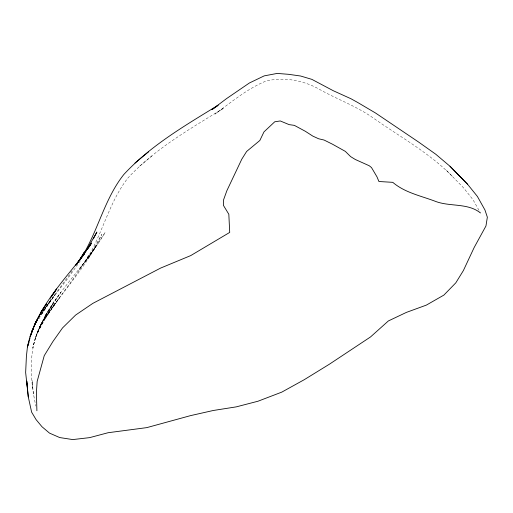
<?xml version="1.0" encoding="UTF-8"?>
<svg xmlns="http://www.w3.org/2000/svg" width="513" height="513" viewBox="0 0 513 513"><rect width="100%" height="100%" fill="white"/><g stroke="black" fill="none" stroke-linecap="round" stroke-linejoin="round"><path stroke-width="0.38" stroke-dasharray="2.56 1.92" d="M39.001 318.727L44.894 308.268L51.114 299.406L41.521 313.616M41.713 313.616L44.496 308.941L43.605 310.237M80.426 260.655L68.248 277.828L44.894 308.268L72.872 269.96M41.463 314.322L54.955 294.802L41.47 314.334M452.056 176.074C428.894 152.457 399.409 136.529 372.605 117.541C356.298 106.191 337.612 99.471 320.381 89.865C304.209 80.445 284.099 76.565 265.817 81.105C246.99 88.909 231.273 102.234 214.921 114.098L223.873 107.987C190.272 128.878 155.125 148.616 127.974 177.953C108.198 203.219 102.247 235.974 84.587 262.573L89.115 254.698C80.047 269.703 69.813 283.945 59.309 297.963C51.229 309.249 41.681 319.965 37.007 333.238C28.446 356.618 30.62 382.217 35.852 406.065M151.97 155.99L138.632 166.981M446.374 170.278L463.277 187.546L472.909 199.538L480.11 212.299M32.8 387.533L32.12 380.563L33.589 395.921M35.333 337.984L32.8 347.955C43.502 302.125 82.343 271.634 105.171 232.383L89.07 256.673L79.258 269.582L96.239 245.83L87.851 258.732L101.741 234.396C85.697 270.896 54.416 297.636 37.007 333.238L49.383 311.276L55.468 302.574L40.707 324.453L35.333 337.984L46.125 314.732L39.539 327.14L35.333 337.984M45.336 315.412L39.539 327.14L52.897 303.978L45.336 315.412L52.929 302.978L60.919 292.237L45.336 315.412M54.513 304.78L44.83 318.951L59.309 297.963L54.513 304.78"/><path stroke-width="0.77" d="M30.01 337.984L27.445 346.929L26.407 356.266L25.65 372.521L28.286 396.953L31.633 412.157L36.09 419.621L41.989 426.739L49.505 433.113L59.681 437.557L72.756 439.577L89.589 437.64L108.115 432.722L146.801 427.624L190.599 415.613L213.248 410.496L236.262 406.867L257.981 401.23L281.784 392.124L304.28 379.678L329.468 364.159L370.521 336.945L388.354 320.958L406.411 312.391L426.348 305.113L443.88 295.097L455.813 282.83L463.38 270.569L474.159 247.516L485.958 225.97L487.35 217.191L484.958 210.003L477.411 196.466L467.503 184.173L449.978 166.257L435.755 154.227L418.64 142.082L375.439 112.95L357.708 102.485L350.988 98.759L333.303 90.737L311.878 79.368L300.599 76.014L288.537 74.308L277.193 73.423L264.176 75.886L249.369 83.003L226.496 98.65L211.824 109.705L217.711 105.678M30.652 335.746L31.928 331.27L35.852 322.01L40.751 313.263M28.978 342.402L27.445 346.929C35.102 310.076 62.439 282.131 84.773 253.441L80.111 259.578M34.833 325.03L35.852 322.01L37.571 319.394L35.852 322.01L30.062 336.496L32.082 332.161M93.404 238.821L96.88 232.049L85.286 252.377M39.27 316.111L34.429 325.184L37.237 320.33M40.014 314.713L40.758 313.315M33.044 329.231L31.928 331.27L33.108 329.179M89.442 246.214L90.224 244.9M41.502 311.923L42.322 310.628M43.137 309.333L43.958 308.037M76.418 264.695L84.485 251.941L80.028 259.713C97.714 232.851 103.729 199.846 123.832 174.484C150.623 145.525 185.02 125.563 218.32 105.12M87.71 249.061L91.635 243.021L75.905 265.029M46.35 304.1L40.437 313.026L44.811 306.537M45.683 305.241L46.555 303.94M51.8 296.155L56.61 289.018L50.268 298.271M75.911 265.093L79.175 260.803M148.616 151.784L134.951 163.044M480.489 212.966C467.516 202.539 449.369 207.105 434.582 201.032C420.237 195.684 404.693 192.522 392.766 182.339L378.927 181.506L376.984 176.857L371.489 167.552L369.213 165.737L355.291 159.479L350.623 156.612L345.326 151.373L332.405 144.166L324.088 140.043L318.631 138.767L312.866 136.137L305.331 131.29L294.366 125.371L289.127 124.627L280.278 120.959L274.75 121.78L263.983 131.886L259.847 140.479L246.631 151.457L241.809 159.139L226.849 190.746L223.463 200.134L223.418 205.38L228.83 214.261L229.709 232.415L190.733 255.589L160.569 268.1L92.84 303.363L75.603 315.078L62.528 327.929L52.916 341.523L44.253 355.644L37.148 381.435L36.41 392.342L36.898 410.753M467.503 184.173L449.978 166.257M28.286 396.953L26.766 381.076L27.445 388.161"/></g></svg>
